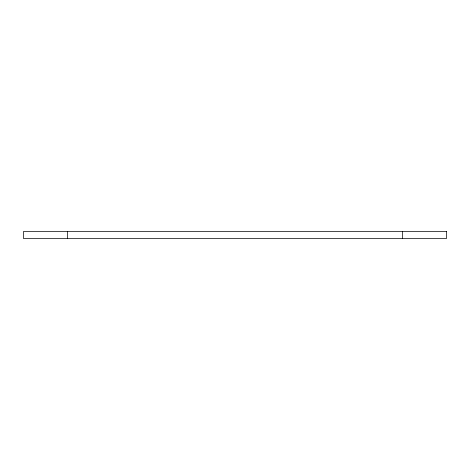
<?xml version="1.0" encoding="UTF-8"?>
<svg xmlns="http://www.w3.org/2000/svg" width="470" height="470" viewBox="0 0 470 470"><rect width="100%" height="100%" fill="white"/><g stroke="black" fill="none" stroke-linecap="round" stroke-linejoin="round"><path stroke-width="0.7" d="M402.438 231.475L402.438 238.525M67.562 231.475L67.562 238.525M446.5 231.475L23.5 231.475L23.5 238.525L446.5 238.525L446.5 231.475"/></g></svg>
